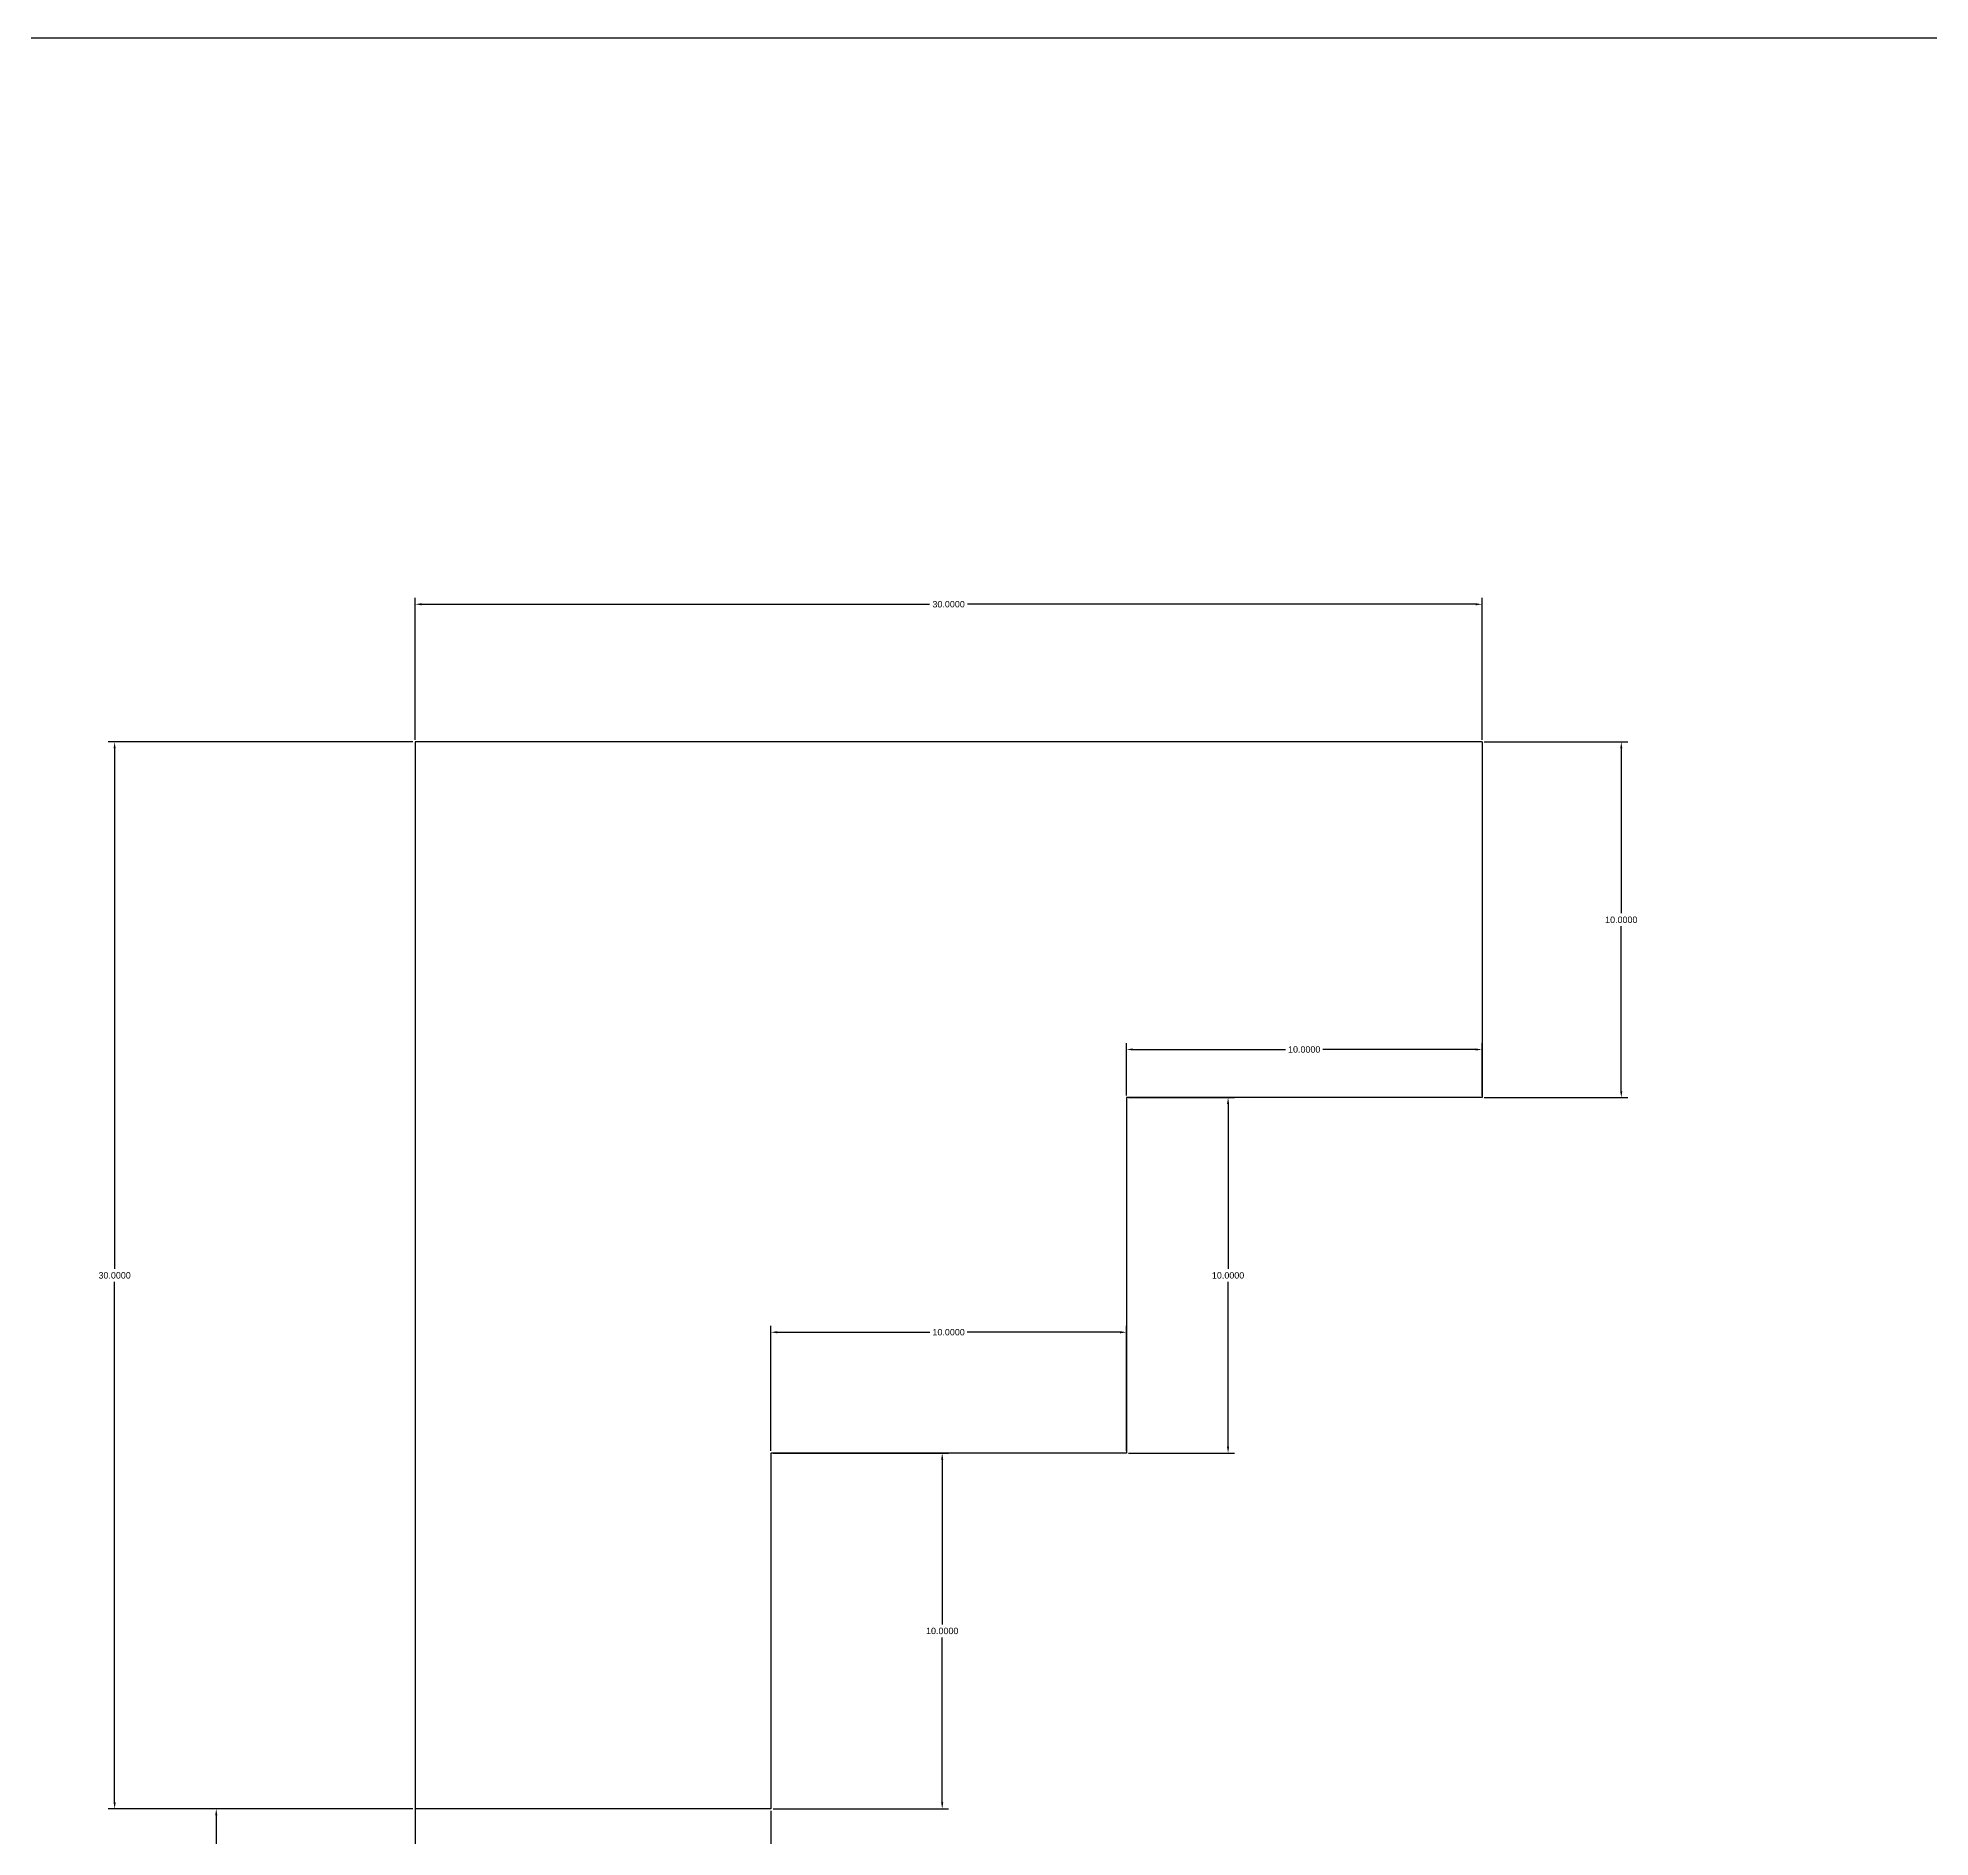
# Model space of a CAD drawing. Header units: inches. Extents: x 869 to 1543, y 380 to 613.
# Drawn here: x 1260.9 to 1314.2, y 436.5 to 487.1 of the extents above; entities that cross this region are included whole.
import ezdxf

# ---------------------------------------------------------------- set-up
doc = ezdxf.new("R2010")
doc.units = ezdxf.units.IN
doc.header["$MEASUREMENT"] = 0
doc.styles.get("Standard").update_dxf_attribs({"font": 'arial.ttf'})
doc.dimstyles.get("Standard").update_dxf_attribs({"dimtxt": 0.18, "dimasz": 0.18, "dimexe": 0.18, "dimexo": 0.0625, "dimgap": 0.09, "dimtad": 0, "dimtih": 1, "dimtoh": 1, "dimdec": 4, "dimzin": 0, "dimdsep": 46, "dimtxsty": 'Standard', "dimcen": 0.09, "dimadec": 0, "dimazin": 0, "dimtfac": 1, "dimtdec": 4, "dimtofl": 0, "dimtmove": 0, "dimatfit": 3, "dimfxl": 1, "dimtolj": 1, "dimtzin": 0, "dimarcsym": 0})

# ---------------------------------------------------------------- blocks, each defined once
blk = doc.blocks.new('*D73')
at = {"color": 0, "lineweight": -2, "transparency": 16777216}
for p, q in [((1271.561, 467.359), (1271.561, 471.349)), ((1271.741, 471.169), (1286.028, 471.169)), ((1301.381, 471.169), (1287.094, 471.169)), ((1301.561, 467.359), (1301.561, 471.349))]:
    blk.add_line(p, q, dxfattribs=at)
at = {"color": 0, "transparency": 16777216}
for points in [[(1271.741, 471.199), (1271.741, 471.139), (1271.561, 471.169)], [(1301.381, 471.199), (1301.381, 471.139), (1301.561, 471.169)]]:
    blk.add_solid(points, dxfattribs=at)
at = {"layer": 'Defpoints', "color": 0, "transparency": 16777216}
for p in [(1301.561, 471.169), (1271.561, 467.296), (1301.561, 467.296)]:
    blk.add_point(p, dxfattribs=at)
at = {"color": 0, "transparency": 16777216, "insert": (1286.561, 471.169), "char_height": 0.18, "attachment_point": 5}
blk.add_mtext('\\A1;30.0000', dxfattribs=at)
blk = doc.blocks.new('*D74')
at = {"color": 0, "lineweight": -2, "transparency": 16777216}
for p, q in [((1301.624, 467.296), (1305.657, 467.296)), ((1305.477, 467.116), (1305.477, 462.478)), ((1305.477, 457.476), (1305.477, 462.114)), ((1301.624, 457.296), (1305.657, 457.296))]:
    blk.add_line(p, q, dxfattribs=at)
at = {"color": 0, "transparency": 16777216}
for points in [[(1305.447, 467.116), (1305.507, 467.116), (1305.477, 467.296)], [(1305.447, 457.476), (1305.507, 457.476), (1305.477, 457.296)]]:
    blk.add_solid(points, dxfattribs=at)
at = {"layer": 'Defpoints', "color": 0, "transparency": 16777216}
for p in [(1301.561, 467.296), (1301.561, 457.296), (1305.477, 457.296)]:
    blk.add_point(p, dxfattribs=at)
at = {"color": 0, "transparency": 16777216, "insert": (1305.477, 462.296), "char_height": 0.18, "attachment_point": 5}
blk.add_mtext('\\A1;10.0000', dxfattribs=at)
blk = doc.blocks.new('*D76')
at = {"color": 0, "lineweight": -2, "transparency": 16777216}
for p, q in [((1291.561, 457.359), (1291.561, 458.829)), ((1301.561, 457.359), (1301.561, 458.829)), ((1291.741, 458.649), (1296.037, 458.649)), ((1301.381, 458.649), (1297.086, 458.649))]:
    blk.add_line(p, q, dxfattribs=at)
at = {"color": 0, "transparency": 16777216}
for points in [[(1291.741, 458.679), (1291.741, 458.619), (1291.561, 458.649)], [(1301.381, 458.679), (1301.381, 458.619), (1301.561, 458.649)]]:
    blk.add_solid(points, dxfattribs=at)
at = {"layer": 'Defpoints', "color": 0, "transparency": 16777216}
for p in [(1301.561, 458.649), (1291.561, 457.296), (1301.561, 457.296)]:
    blk.add_point(p, dxfattribs=at)
at = {"color": 0, "transparency": 16777216, "insert": (1296.561, 458.649), "char_height": 0.18, "attachment_point": 5}
blk.add_mtext('\\A1;10.0000', dxfattribs=at)
blk = doc.blocks.new('*D77')
at = {"color": 0, "lineweight": -2, "transparency": 16777216}
for p, q in [((1291.624, 457.296), (1294.6, 457.296)), ((1294.42, 457.116), (1294.42, 452.478)), ((1294.42, 447.476), (1294.42, 452.114)), ((1291.624, 447.296), (1294.6, 447.296))]:
    blk.add_line(p, q, dxfattribs=at)
at = {"color": 0, "transparency": 16777216}
for points in [[(1294.39, 457.116), (1294.45, 457.116), (1294.42, 457.296)], [(1294.39, 447.476), (1294.45, 447.476), (1294.42, 447.296)]]:
    blk.add_solid(points, dxfattribs=at)
at = {"layer": 'Defpoints', "color": 0, "transparency": 16777216}
for p in [(1291.561, 457.296), (1291.561, 447.296), (1294.42, 447.296)]:
    blk.add_point(p, dxfattribs=at)
at = {"color": 0, "transparency": 16777216, "insert": (1294.42, 452.296), "char_height": 0.18, "attachment_point": 5}
blk.add_mtext('\\A1;10.0000', dxfattribs=at)
blk = doc.blocks.new('*D78')
at = {"color": 0, "lineweight": -2, "transparency": 16777216}
for p, q in [((1281.561, 447.359), (1281.561, 450.877)), ((1291.561, 447.359), (1291.561, 450.877)), ((1281.741, 450.697), (1286.037, 450.697)), ((1291.381, 450.697), (1287.086, 450.697))]:
    blk.add_line(p, q, dxfattribs=at)
at = {"color": 0, "transparency": 16777216}
for points in [[(1281.741, 450.727), (1281.741, 450.667), (1281.561, 450.697)], [(1291.381, 450.727), (1291.381, 450.667), (1291.561, 450.697)]]:
    blk.add_solid(points, dxfattribs=at)
at = {"layer": 'Defpoints', "color": 0, "transparency": 16777216}
for p in [(1291.561, 450.697), (1281.561, 447.296), (1291.561, 447.296)]:
    blk.add_point(p, dxfattribs=at)
at = {"color": 0, "transparency": 16777216, "insert": (1286.561, 450.697), "char_height": 0.18, "attachment_point": 5}
blk.add_mtext('\\A1;10.0000', dxfattribs=at)
blk = doc.blocks.new('*D79')
at = {"color": 0, "lineweight": -2, "transparency": 16777216}
for p, q in [((1281.624, 447.296), (1286.561, 447.296)), ((1286.381, 447.116), (1286.381, 442.478)), ((1286.381, 437.476), (1286.381, 442.114)), ((1281.624, 437.296), (1286.561, 437.296))]:
    blk.add_line(p, q, dxfattribs=at)
at = {"color": 0, "transparency": 16777216}
for points in [[(1286.351, 447.116), (1286.411, 447.116), (1286.381, 447.296)], [(1286.351, 437.476), (1286.411, 437.476), (1286.381, 437.296)]]:
    blk.add_solid(points, dxfattribs=at)
at = {"layer": 'Defpoints', "color": 0, "transparency": 16777216}
for p in [(1281.561, 447.296), (1281.561, 437.296), (1286.381, 437.296)]:
    blk.add_point(p, dxfattribs=at)
at = {"color": 0, "transparency": 16777216, "insert": (1286.381, 442.296), "char_height": 0.18, "attachment_point": 5}
blk.add_mtext('\\A1;10.0000', dxfattribs=at)
blk = doc.blocks.new('*D80')
at = {"color": 0, "lineweight": -2, "transparency": 16777216}
for p, q in [((1271.561, 437.234), (1271.561, 433.827)), ((1281.561, 437.234), (1281.561, 433.827)), ((1271.741, 434.007), (1276.037, 434.007)), ((1281.381, 434.007), (1277.086, 434.007))]:
    blk.add_line(p, q, dxfattribs=at)
at = {"color": 0, "transparency": 16777216}
for points in [[(1271.741, 434.037), (1271.741, 433.977), (1271.561, 434.007)], [(1281.381, 434.037), (1281.381, 433.977), (1281.561, 434.007)]]:
    blk.add_solid(points, dxfattribs=at)
at = {"layer": 'Defpoints', "color": 0, "transparency": 16777216}
for p in [(1271.561, 437.296), (1281.561, 437.296), (1281.561, 434.007)]:
    blk.add_point(p, dxfattribs=at)
at = {"color": 0, "transparency": 16777216, "insert": (1276.561, 434.007), "char_height": 0.18, "attachment_point": 5}
blk.add_mtext('\\A1;10.0000', dxfattribs=at)
blk = doc.blocks.new('*D83')
at = {"color": 0, "lineweight": -2, "transparency": 16777216}
for p, q in [((1271.499, 437.296), (1265.787, 437.296)), ((1265.967, 437.116), (1265.967, 422.478)), ((1265.967, 407.476), (1265.967, 422.114)), ((1271.499, 407.296), (1265.787, 407.296))]:
    blk.add_line(p, q, dxfattribs=at)
at = {"color": 0, "transparency": 16777216}
for points in [[(1265.937, 437.116), (1265.997, 437.116), (1265.967, 437.296)], [(1265.937, 407.476), (1265.997, 407.476), (1265.967, 407.296)]]:
    blk.add_solid(points, dxfattribs=at)
at = {"layer": 'Defpoints', "color": 0, "transparency": 16777216}
for p in [(1271.561, 437.296), (1265.967, 407.296), (1271.561, 407.296)]:
    blk.add_point(p, dxfattribs=at)
at = {"color": 0, "transparency": 16777216, "insert": (1265.967, 422.296), "char_height": 0.18, "attachment_point": 5}
blk.add_mtext('\\A1;30.0000', dxfattribs=at)
blk = doc.blocks.new('*D84')
at = {"color": 0, "lineweight": -2, "transparency": 16777216}
for p, q in [((1271.499, 467.296), (1262.929, 467.296)), ((1263.109, 467.116), (1263.109, 452.478)), ((1263.109, 437.476), (1263.109, 452.114)), ((1271.499, 437.296), (1262.929, 437.296))]:
    blk.add_line(p, q, dxfattribs=at)
at = {"color": 0, "transparency": 16777216}
for points in [[(1263.079, 467.116), (1263.139, 467.116), (1263.109, 467.296)], [(1263.079, 437.476), (1263.139, 437.476), (1263.109, 437.296)]]:
    blk.add_solid(points, dxfattribs=at)
at = {"layer": 'Defpoints', "color": 0, "transparency": 16777216}
for p in [(1271.561, 467.296), (1263.109, 437.296), (1271.561, 437.296)]:
    blk.add_point(p, dxfattribs=at)
at = {"color": 0, "transparency": 16777216, "insert": (1263.109, 452.296), "char_height": 0.18, "attachment_point": 5}
blk.add_mtext('\\A1;30.0000', dxfattribs=at)

msp = doc.modelspace()

# ---------------------------------------------------------------- linework, layer by layer
for p, q in [((869.47181, 487.09772), (1469.47181, 487.09772)), ((1301.5613, 467.29634), (1271.5613, 467.29634)), ((1271.5613, 467.29634), (1271.5613, 407.29634)), ((1301.5613, 467.29634), (1301.5613, 457.29634)), ((1301.5613, 457.29634), (1291.5613, 457.29634)), ((1291.5613, 457.29634), (1291.5613, 447.29634)), ((1291.5613, 447.29634), (1281.5613, 447.29634)), ((1281.5613, 447.29634), (1281.5613, 437.29634)), ((1281.5613, 437.29634), (1271.5613, 437.29634))]:
    msp.add_line(p, q)

# ---------------------------------------------------------------- dimensions: what is measured, and where the dimension line sits
for base, p1, p2, picture, middle in [((1301.5613, 471.16863), (1271.5613, 467.29634), (1301.5613, 467.29634), '*D73', (1286.5613, 471.16863)), ((1301.5613, 458.64933), (1291.5613, 457.29634), (1301.5613, 457.29634), '*D76', (1296.5613, 458.64933)), ((1291.5613, 450.69686), (1281.5613, 447.29634), (1291.5613, 447.29634), '*D78', (1286.5613, 450.69686)), ((1281.5613, 434.0071), (1271.5613, 437.29634), (1281.5613, 437.29634), '*D80', (1276.5613, 434.0071))]:
    dim = msp.add_linear_dim(base=base, p1=p1, p2=p2, dimstyle='Standard')
    dim.commit()
    dim.dimension.update_dxf_attribs({"geometry": picture, "text_midpoint": middle})
for base, p1, p2, picture, middle in [((1263.10946, 437.29634), (1271.5613, 467.29634), (1271.5613, 437.29634), '*D84', (1263.10946, 452.29634)), ((1305.47687, 457.29634), (1301.5613, 467.29634), (1301.5613, 457.29634), '*D74', (1305.47687, 462.29634)), ((1294.41999, 447.29634), (1291.5613, 457.29634), (1291.5613, 447.29634), '*D77', (1294.41999, 452.29634)), ((1286.38098, 437.29634), (1281.5613, 447.29634), (1281.5613, 437.29634), '*D79', (1286.38098, 442.29634)), ((1265.96748, 407.29634), (1271.5613, 437.29634), (1271.5613, 407.29634), '*D83', (1265.96748, 422.29634))]:
    dim = msp.add_linear_dim(base=base, p1=p1, p2=p2, angle=90, dimstyle='Standard')
    dim.commit()
    dim.dimension.update_dxf_attribs({"geometry": picture, "text_midpoint": middle})

doc.saveas('drawing.dxf')
